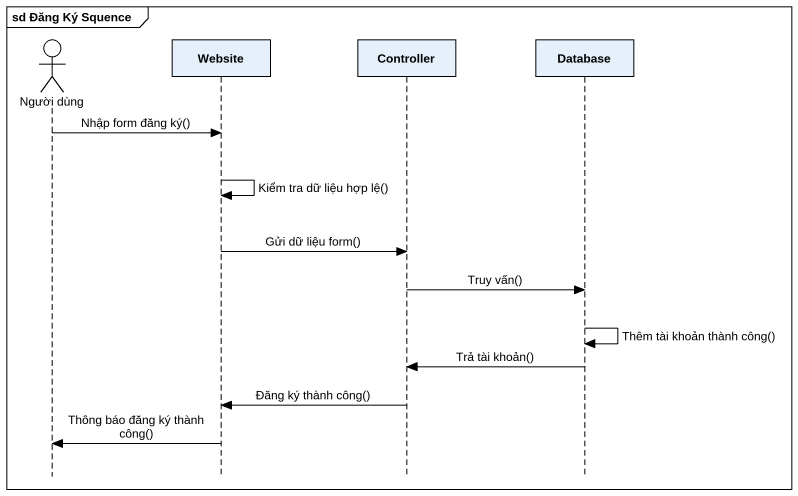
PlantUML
@startuml
mainframe sd Đăng Ký Squence
hide footbox
actor "Người dùng" as Người_dùng
participant Website
participant Controller
participant "Database" as Database_

Người_dùng -> Website : Nhập form đăng ký()
Website -> Website : Kiểm tra dữ liệu hợp lệ()
Website -> Controller : Gửi dữ liệu form()
Controller -> Database_ : Truy vấn()
Database_ -> Database_ : Thêm tài khoản thành công()
Database_ -> Controller : Trả tài khoản()
Controller -> Website : Đăng ký thành công()
Website -> Người_dùng : Thông báo đăng ký thành công()
@enduml
